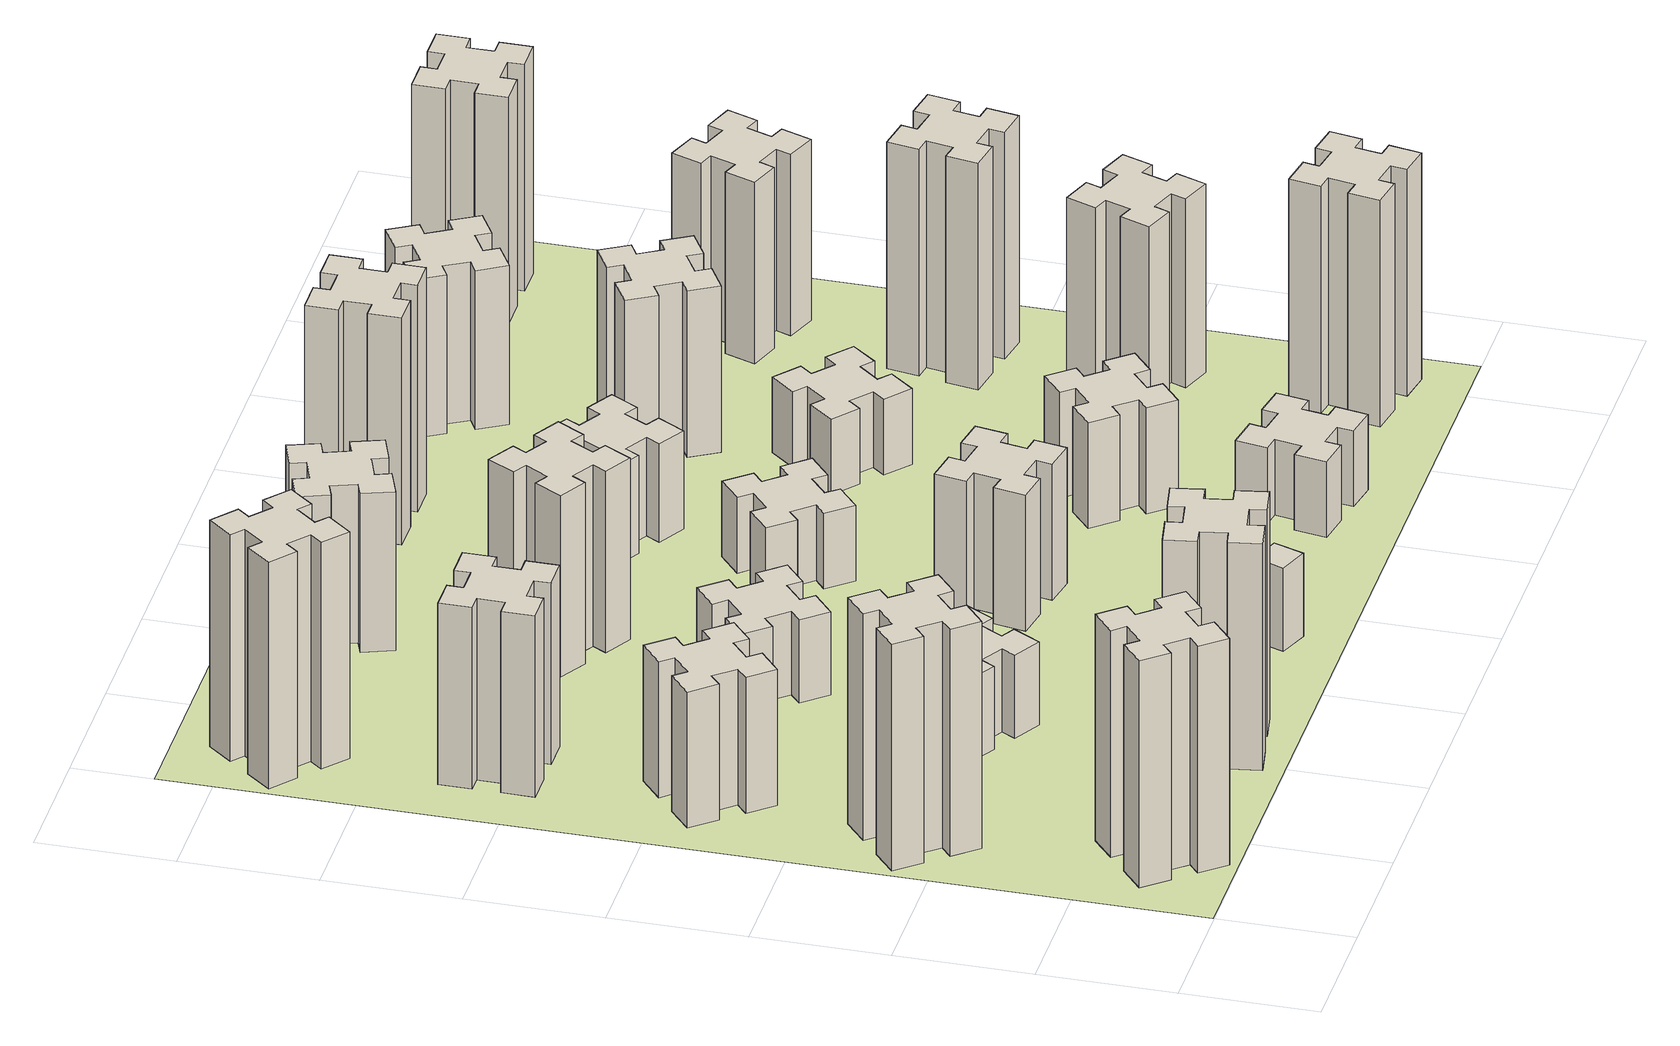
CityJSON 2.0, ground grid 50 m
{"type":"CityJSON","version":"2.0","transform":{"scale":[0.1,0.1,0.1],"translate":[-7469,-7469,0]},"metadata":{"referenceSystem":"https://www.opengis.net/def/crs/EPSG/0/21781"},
"CityObjects":{
"building1":{"type":"Building","attributes":{"class":"1000","function":"1000","usage":"1000","yearOfConstruction":2016,"roofType":"1000","measuredHeight":90,"storeysAboveGround":30,"storeysBelowGround":0},"geometry":[{"type":"Solid","lod":"1","boundaries":[[[[0,1,2,3,4,5,6,7,8,9,10,11,12,13,14,15,16,17,18,19]],[[17,16,20,21]],[[16,15,22,20]],[[15,14,23,22]],[[14,13,24,23]],[[13,12,25,24]],[[12,11,26,25]],[[11,10,27,26]],[[10,9,28,27]],[[9,8,29,28]],[[8,7,30,29]],[[7,6,31,30]],[[6,5,32,31]],[[5,4,33,32]],[[4,3,34,33]],[[3,2,35,34]],[[2,1,36,35]],[[1,0,37,36]],[[0,19,38,37]],[[19,18,39,38]],[[18,17,21,39]],[[24,25,26,27,28,29,30,31,32,33,34,35,36,37,38,39,21,20,22,23]]]]}]},
"building2":{"type":"Building","attributes":{"class":"1000","function":"1000","usage":"1000","yearOfConstruction":2016,"roofType":"1000","measuredHeight":90,"storeysAboveGround":30,"storeysBelowGround":0},"geometry":[{"type":"Solid","lod":"1","boundaries":[[[[40,41,42,43,44,45,46,47,48,49,50,51,52,53,54,55,56,57,58,59]],[[57,56,60,61]],[[56,55,62,60]],[[55,54,63,62]],[[54,53,64,63]],[[53,52,65,64]],[[52,51,66,65]],[[51,50,67,66]],[[50,49,68,67]],[[49,48,69,68]],[[48,47,70,69]],[[47,46,71,70]],[[46,45,72,71]],[[45,44,73,72]],[[44,43,74,73]],[[43,42,75,74]],[[42,41,76,75]],[[41,40,77,76]],[[40,59,78,77]],[[59,58,79,78]],[[58,57,61,79]],[[64,65,66,67,68,69,70,71,72,73,74,75,76,77,78,79,61,60,62,63]]]]}]},
"building3":{"type":"Building","attributes":{"class":"1000","function":"1000","usage":"1000","yearOfConstruction":2016,"roofType":"1000","measuredHeight":54,"storeysAboveGround":30,"storeysBelowGround":0},"geometry":[{"type":"Solid","lod":"1","boundaries":[[[[80,81,82,83,84,85,86,87,88,89,90,91,92,93,94,95,96,97,98,99]],[[97,96,100,101]],[[96,95,102,100]],[[95,94,103,102]],[[94,93,104,103]],[[93,92,105,104]],[[92,91,106,105]],[[91,90,107,106]],[[90,89,108,107]],[[89,88,109,108]],[[88,87,110,109]],[[87,86,111,110]],[[86,85,112,111]],[[85,84,113,112]],[[84,83,114,113]],[[83,82,115,114]],[[82,81,116,115]],[[81,80,117,116]],[[80,99,118,117]],[[99,98,119,118]],[[98,97,101,119]],[[104,105,106,107,108,109,110,111,112,113,114,115,116,117,118,119,101,100,102,103]]]]}]},
"building4":{"type":"Building","attributes":{"class":"1000","function":"1000","usage":"1000","yearOfConstruction":2016,"roofType":"1000","measuredHeight":72,"storeysAboveGround":30,"storeysBelowGround":0},"geometry":[{"type":"Solid","lod":"1","boundaries":[[[[120,121,122,123,124,125,126,127,128,129,130,131,132,133,134,135,136,137,138,139]],[[137,136,140,141]],[[136,135,142,140]],[[135,134,143,142]],[[134,133,144,143]],[[133,132,145,144]],[[132,131,146,145]],[[131,130,147,146]],[[130,129,148,147]],[[129,128,149,148]],[[128,127,150,149]],[[127,126,151,150]],[[126,125,152,151]],[[125,124,153,152]],[[124,123,154,153]],[[123,122,155,154]],[[122,121,156,155]],[[121,120,157,156]],[[120,139,158,157]],[[139,138,159,158]],[[138,137,141,159]],[[144,145,146,147,148,149,150,151,152,153,154,155,156,157,158,159,141,140,142,143]]]]}]},
"building5":{"type":"Building","attributes":{"class":"1000","function":"1000","usage":"1000","yearOfConstruction":2016,"roofType":"1000","measuredHeight":90,"storeysAboveGround":30,"storeysBelowGround":0},"geometry":[{"type":"Solid","lod":"1","boundaries":[[[[160,161,162,163,164,165,166,167,168,169,170,171,172,173,174,175,176,177,178,179]],[[177,176,180,181]],[[176,175,182,180]],[[175,174,183,182]],[[174,173,184,183]],[[173,172,185,184]],[[172,171,186,185]],[[171,170,187,186]],[[170,169,188,187]],[[169,168,189,188]],[[168,167,190,189]],[[167,166,191,190]],[[166,165,192,191]],[[165,164,193,192]],[[164,163,194,193]],[[163,162,195,194]],[[162,161,196,195]],[[161,160,197,196]],[[160,179,198,197]],[[179,178,199,198]],[[178,177,181,199]],[[184,185,186,187,188,189,190,191,192,193,194,195,196,197,198,199,181,180,182,183]]]]}]},
"building6":{"type":"Building","attributes":{"class":"1000","function":"1000","usage":"1000","yearOfConstruction":2016,"roofType":"1000","measuredHeight":90,"storeysAboveGround":30,"storeysBelowGround":0},"geometry":[{"type":"Solid","lod":"1","boundaries":[[[[200,201,202,203,204,205,206,207,208,209,210,211,212,213,214,215,216,217,218,219]],[[217,216,220,221]],[[216,215,222,220]],[[215,214,223,222]],[[214,213,224,223]],[[213,212,225,224]],[[212,211,226,225]],[[211,210,227,226]],[[210,209,228,227]],[[209,208,229,228]],[[208,207,230,229]],[[207,206,231,230]],[[206,205,232,231]],[[205,204,233,232]],[[204,203,234,233]],[[203,202,235,234]],[[202,201,236,235]],[[201,200,237,236]],[[200,219,238,237]],[[219,218,239,238]],[[218,217,221,239]],[[224,225,226,227,228,229,230,231,232,233,234,235,236,237,238,239,221,220,222,223]]]]}]},
"building7":{"type":"Building","attributes":{"class":"1000","function":"1000","usage":"1000","yearOfConstruction":2016,"roofType":"1000","measuredHeight":33,"storeysAboveGround":30,"storeysBelowGround":0},"geometry":[{"type":"Solid","lod":"1","boundaries":[[[[240,241,242,243,244,245,246,247,248,249,250,251,252,253,254,255,256,257,258,259]],[[257,256,260,261]],[[256,255,262,260]],[[255,254,263,262]],[[254,253,264,263]],[[253,252,265,264]],[[252,251,266,265]],[[251,250,267,266]],[[250,249,268,267]],[[249,248,269,268]],[[248,247,270,269]],[[247,246,271,270]],[[246,245,272,271]],[[245,244,273,272]],[[244,243,274,273]],[[243,242,275,274]],[[242,241,276,275]],[[241,240,277,276]],[[240,259,278,277]],[[259,258,279,278]],[[258,257,261,279]],[[264,265,266,267,268,269,270,271,272,273,274,275,276,277,278,279,261,260,262,263]]]]}]},
"building8":{"type":"Building","attributes":{"class":"1000","function":"1000","usage":"1000","yearOfConstruction":2016,"roofType":"1000","measuredHeight":33,"storeysAboveGround":30,"storeysBelowGround":0},"geometry":[{"type":"Solid","lod":"1","boundaries":[[[[280,281,282,283,284,285,286,287,288,289,290,291,292,293,294,295,296,297,298,299]],[[297,296,300,301]],[[296,295,302,300]],[[295,294,303,302]],[[294,293,304,303]],[[293,292,305,304]],[[292,291,306,305]],[[291,290,307,306]],[[290,289,308,307]],[[289,288,309,308]],[[288,287,310,309]],[[287,286,311,310]],[[286,285,312,311]],[[285,284,313,312]],[[284,283,314,313]],[[283,282,315,314]],[[282,281,316,315]],[[281,280,317,316]],[[280,299,318,317]],[[299,298,319,318]],[[298,297,301,319]],[[304,305,306,307,308,309,310,311,312,313,314,315,316,317,318,319,301,300,302,303]]]]}]},
"building9":{"type":"Building","attributes":{"class":"1000","function":"1000","usage":"1000","yearOfConstruction":2016,"roofType":"1000","measuredHeight":33,"storeysAboveGround":30,"storeysBelowGround":0},"geometry":[{"type":"Solid","lod":"1","boundaries":[[[[320,321,322,323,324,325,326,327,328,329,330,331,332,333,334,335,336,337,338,339]],[[337,336,340,341]],[[336,335,342,340]],[[335,334,343,342]],[[334,333,344,343]],[[333,332,345,344]],[[332,331,346,345]],[[331,330,347,346]],[[330,329,348,347]],[[329,328,349,348]],[[328,327,350,349]],[[327,326,351,350]],[[326,325,352,351]],[[325,324,353,352]],[[324,323,354,353]],[[323,322,355,354]],[[322,321,356,355]],[[321,320,357,356]],[[320,339,358,357]],[[339,338,359,358]],[[338,337,341,359]],[[344,345,346,347,348,349,350,351,352,353,354,355,356,357,358,359,341,340,342,343]]]]}]},
"building10":{"type":"Building","attributes":{"class":"1000","function":"1000","usage":"1000","yearOfConstruction":2016,"roofType":"1000","measuredHeight":72,"storeysAboveGround":30,"storeysBelowGround":0},"geometry":[{"type":"Solid","lod":"1","boundaries":[[[[360,361,362,363,364,365,366,367,368,369,370,371,372,373,374,375,376,377,378,379]],[[377,376,380,381]],[[376,375,382,380]],[[375,374,383,382]],[[374,373,384,383]],[[373,372,385,384]],[[372,371,386,385]],[[371,370,387,386]],[[370,369,388,387]],[[369,368,389,388]],[[368,367,390,389]],[[367,366,391,390]],[[366,365,392,391]],[[365,364,393,392]],[[364,363,394,393]],[[363,362,395,394]],[[362,361,396,395]],[[361,360,397,396]],[[360,379,398,397]],[[379,378,399,398]],[[378,377,381,399]],[[384,385,386,387,388,389,390,391,392,393,394,395,396,397,398,399,381,380,382,383]]]]}]},
"building11":{"type":"Building","attributes":{"class":"1000","function":"1000","usage":"1000","yearOfConstruction":2016,"roofType":"1000","measuredHeight":63,"storeysAboveGround":30,"storeysBelowGround":0},"geometry":[{"type":"Solid","lod":"1","boundaries":[[[[400,401,402,403,404,405,406,407,408,409,410,411,412,413,414,415,416,417,418,419]],[[417,416,420,421]],[[416,415,422,420]],[[415,414,423,422]],[[414,413,424,423]],[[413,412,425,424]],[[412,411,426,425]],[[411,410,427,426]],[[410,409,428,427]],[[409,408,429,428]],[[408,407,430,429]],[[407,406,431,430]],[[406,405,432,431]],[[405,404,433,432]],[[404,403,434,433]],[[403,402,435,434]],[[402,401,436,435]],[[401,400,437,436]],[[400,419,438,437]],[[419,418,439,438]],[[418,417,421,439]],[[424,425,426,427,428,429,430,431,432,433,434,435,436,437,438,439,421,420,422,423]]]]}]},
"building12":{"type":"Building","attributes":{"class":"1000","function":"1000","usage":"1000","yearOfConstruction":2016,"roofType":"1000","measuredHeight":54,"storeysAboveGround":30,"storeysBelowGround":0},"geometry":[{"type":"Solid","lod":"1","boundaries":[[[[440,441,442,443,444,445,446,447,448,449,450,451,452,453,454,455,456,457,458,459]],[[457,456,460,461]],[[456,455,462,460]],[[455,454,463,462]],[[454,453,464,463]],[[453,452,465,464]],[[452,451,466,465]],[[451,450,467,466]],[[450,449,468,467]],[[449,448,469,468]],[[448,447,470,469]],[[447,446,471,470]],[[446,445,472,471]],[[445,444,473,472]],[[444,443,474,473]],[[443,442,475,474]],[[442,441,476,475]],[[441,440,477,476]],[[440,459,478,477]],[[459,458,479,478]],[[458,457,461,479]],[[464,465,466,467,468,469,470,471,472,473,474,475,476,477,478,479,461,460,462,463]]]]}]},
"building13":{"type":"Building","attributes":{"class":"1000","function":"1000","usage":"1000","yearOfConstruction":2016,"roofType":"1000","measuredHeight":30,"storeysAboveGround":30,"storeysBelowGround":0},"geometry":[{"type":"Solid","lod":"1","boundaries":[[[[480,481,482,483,484,485,486,487,488,489,490,491,492,493,494,495,496,497,498,499]],[[497,496,500,501]],[[496,495,502,500]],[[495,494,503,502]],[[494,493,504,503]],[[493,492,505,504]],[[492,491,506,505]],[[491,490,507,506]],[[490,489,508,507]],[[489,488,509,508]],[[488,487,510,509]],[[487,486,511,510]],[[486,485,512,511]],[[485,484,513,512]],[[484,483,514,513]],[[483,482,515,514]],[[482,481,516,515]],[[481,480,517,516]],[[480,499,518,517]],[[499,498,519,518]],[[498,497,501,519]],[[504,505,506,507,508,509,510,511,512,513,514,515,516,517,518,519,501,500,502,503]]]]}]},
"building14":{"type":"Building","attributes":{"class":"1000","function":"1000","usage":"1000","yearOfConstruction":2016,"roofType":"1000","measuredHeight":39,"storeysAboveGround":30,"storeysBelowGround":0},"geometry":[{"type":"Solid","lod":"1","boundaries":[[[[520,521,522,523,524,525,526,527,528,529,530,531,532,533,534,535,536,537,538,539]],[[537,536,540,541]],[[536,535,542,540]],[[535,534,543,542]],[[534,533,544,543]],[[533,532,545,544]],[[532,531,546,545]],[[531,530,547,546]],[[530,529,548,547]],[[529,528,549,548]],[[528,527,550,549]],[[527,526,551,550]],[[526,525,552,551]],[[525,524,553,552]],[[524,523,554,553]],[[523,522,555,554]],[[522,521,556,555]],[[521,520,557,556]],[[520,539,558,557]],[[539,538,559,558]],[[538,537,541,559]],[[544,545,546,547,548,549,550,551,552,553,554,555,556,557,558,559,541,540,542,543]]]]}]},
"building15":{"type":"Building","attributes":{"class":"1000","function":"1000","usage":"1000","yearOfConstruction":2016,"roofType":"1000","measuredHeight":30,"storeysAboveGround":30,"storeysBelowGround":0},"geometry":[{"type":"Solid","lod":"1","boundaries":[[[[560,561,562,563,564,565,566,567,568,569,570,571,572,573,574,575,576,577,578,579]],[[577,576,580,581]],[[576,575,582,580]],[[575,574,583,582]],[[574,573,584,583]],[[573,572,585,584]],[[572,571,586,585]],[[571,570,587,586]],[[570,569,588,587]],[[569,568,589,588]],[[568,567,590,589]],[[567,566,591,590]],[[566,565,592,591]],[[565,564,593,592]],[[564,563,594,593]],[[563,562,595,594]],[[562,561,596,595]],[[561,560,597,596]],[[560,579,598,597]],[[579,578,599,598]],[[578,577,581,599]],[[584,585,586,587,588,589,590,591,592,593,594,595,596,597,598,599,581,580,582,583]]]]}]},
"building16":{"type":"Building","attributes":{"class":"1000","function":"1000","usage":"1000","yearOfConstruction":2016,"roofType":"1000","measuredHeight":90,"storeysAboveGround":30,"storeysBelowGround":0},"geometry":[{"type":"Solid","lod":"1","boundaries":[[[[600,601,602,603,604,605,606,607,608,609,610,611,612,613,614,615,616,617,618,619]],[[617,616,620,621]],[[616,615,622,620]],[[615,614,623,622]],[[614,613,624,623]],[[613,612,625,624]],[[612,611,626,625]],[[611,610,627,626]],[[610,609,628,627]],[[609,608,629,628]],[[608,607,630,629]],[[607,606,631,630]],[[606,605,632,631]],[[605,604,633,632]],[[604,603,634,633]],[[603,602,635,634]],[[602,601,636,635]],[[601,600,637,636]],[[600,619,638,637]],[[619,618,639,638]],[[618,617,621,639]],[[624,625,626,627,628,629,630,631,632,633,634,635,636,637,638,639,621,620,622,623]]]]}]},
"building17":{"type":"Building","attributes":{"class":"1000","function":"1000","usage":"1000","yearOfConstruction":2016,"roofType":"1000","measuredHeight":42,"storeysAboveGround":30,"storeysBelowGround":0},"geometry":[{"type":"Solid","lod":"1","boundaries":[[[[640,641,642,643,644,645,646,647,648,649,650,651,652,653,654,655,656,657,658,659]],[[657,656,660,661]],[[656,655,662,660]],[[655,654,663,662]],[[654,653,664,663]],[[653,652,665,664]],[[652,651,666,665]],[[651,650,667,666]],[[650,649,668,667]],[[649,648,669,668]],[[648,647,670,669]],[[647,646,671,670]],[[646,645,672,671]],[[645,644,673,672]],[[644,643,674,673]],[[643,642,675,674]],[[642,641,676,675]],[[641,640,677,676]],[[640,659,678,677]],[[659,658,679,678]],[[658,657,661,679]],[[664,665,666,667,668,669,670,671,672,673,674,675,676,677,678,679,661,660,662,663]]]]}]},
"building18":{"type":"Building","attributes":{"class":"1000","function":"1000","usage":"1000","yearOfConstruction":2016,"roofType":"1000","measuredHeight":30,"storeysAboveGround":30,"storeysBelowGround":0},"geometry":[{"type":"Solid","lod":"1","boundaries":[[[[680,681,682,683,684,685,686,687,688,689,690,691,692,693,694,695,696,697,698,699]],[[697,696,700,701]],[[696,695,702,700]],[[695,694,703,702]],[[694,693,704,703]],[[693,692,705,704]],[[692,691,706,705]],[[691,690,707,706]],[[690,689,708,707]],[[689,688,709,708]],[[688,687,710,709]],[[687,686,711,710]],[[686,685,712,711]],[[685,684,713,712]],[[684,683,714,713]],[[683,682,715,714]],[[682,681,716,715]],[[681,680,717,716]],[[680,699,718,717]],[[699,698,719,718]],[[698,697,701,719]],[[704,705,706,707,708,709,710,711,712,713,714,715,716,717,718,719,701,700,702,703]]]]}]},
"building19":{"type":"Building","attributes":{"class":"1000","function":"1000","usage":"1000","yearOfConstruction":2016,"roofType":"1000","measuredHeight":66,"storeysAboveGround":30,"storeysBelowGround":0},"geometry":[{"type":"Solid","lod":"1","boundaries":[[[[720,721,722,723,724,725,726,727,728,729,730,731,732,733,734,735,736,737,738,739]],[[737,736,740,741]],[[736,735,742,740]],[[735,734,743,742]],[[734,733,744,743]],[[733,732,745,744]],[[732,731,746,745]],[[731,730,747,746]],[[730,729,748,747]],[[729,728,749,748]],[[728,727,750,749]],[[727,726,751,750]],[[726,725,752,751]],[[725,724,753,752]],[[724,723,754,753]],[[723,722,755,754]],[[722,721,756,755]],[[721,720,757,756]],[[720,739,758,757]],[[739,738,759,758]],[[738,737,741,759]],[[744,745,746,747,748,749,750,751,752,753,754,755,756,757,758,759,741,740,742,743]]]]}]},
"building20":{"type":"Building","attributes":{"class":"1000","function":"1000","usage":"1000","yearOfConstruction":2016,"roofType":"1000","measuredHeight":90,"storeysAboveGround":30,"storeysBelowGround":0},"geometry":[{"type":"Solid","lod":"1","boundaries":[[[[760,761,762,763,764,765,766,767,768,769,770,771,772,773,774,775,776,777,778,779]],[[777,776,780,781]],[[776,775,782,780]],[[775,774,783,782]],[[774,773,784,783]],[[773,772,785,784]],[[772,771,786,785]],[[771,770,787,786]],[[770,769,788,787]],[[769,768,789,788]],[[768,767,790,789]],[[767,766,791,790]],[[766,765,792,791]],[[765,764,793,792]],[[764,763,794,793]],[[763,762,795,794]],[[762,761,796,795]],[[761,760,797,796]],[[760,779,798,797]],[[779,778,799,798]],[[778,777,781,799]],[[784,785,786,787,788,789,790,791,792,793,794,795,796,797,798,799,781,780,782,783]]]]}]},
"building21":{"type":"Building","attributes":{"class":"1000","function":"1000","usage":"1000","yearOfConstruction":2016,"roofType":"1000","measuredHeight":63,"storeysAboveGround":30,"storeysBelowGround":0},"geometry":[{"type":"Solid","lod":"1","boundaries":[[[[800,801,802,803,804,805,806,807,808,809,810,811,812,813,814,815,816,817,818,819]],[[817,816,820,821]],[[816,815,822,820]],[[815,814,823,822]],[[814,813,824,823]],[[813,812,825,824]],[[812,811,826,825]],[[811,810,827,826]],[[810,809,828,827]],[[809,808,829,828]],[[808,807,830,829]],[[807,806,831,830]],[[806,805,832,831]],[[805,804,833,832]],[[804,803,834,833]],[[803,802,835,834]],[[802,801,836,835]],[[801,800,837,836]],[[800,819,838,837]],[[819,818,839,838]],[[818,817,821,839]],[[824,825,826,827,828,829,830,831,832,833,834,835,836,837,838,839,821,820,822,823]]]]}]},
"building22":{"type":"Building","attributes":{"class":"1000","function":"1000","usage":"1000","yearOfConstruction":2016,"roofType":"1000","measuredHeight":75,"storeysAboveGround":30,"storeysBelowGround":0},"geometry":[{"type":"Solid","lod":"1","boundaries":[[[[840,841,842,843,844,845,846,847,848,849,850,851,852,853,854,855,856,857,858,859]],[[857,856,860,861]],[[856,855,862,860]],[[855,854,863,862]],[[854,853,864,863]],[[853,852,865,864]],[[852,851,866,865]],[[851,850,867,866]],[[850,849,868,867]],[[849,848,869,868]],[[848,847,870,869]],[[847,846,871,870]],[[846,845,872,871]],[[845,844,873,872]],[[844,843,874,873]],[[843,842,875,874]],[[842,841,876,875]],[[841,840,877,876]],[[840,859,878,877]],[[859,858,879,878]],[[858,857,861,879]],[[864,865,866,867,868,869,870,871,872,873,874,875,876,877,878,879,861,860,862,863]]]]}]},
"building23":{"type":"Building","attributes":{"class":"1000","function":"1000","usage":"1000","yearOfConstruction":2016,"roofType":"1000","measuredHeight":90,"storeysAboveGround":30,"storeysBelowGround":0},"geometry":[{"type":"Solid","lod":"1","boundaries":[[[[880,881,882,883,884,885,886,887,888,889,890,891,892,893,894,895,896,897,898,899]],[[897,896,900,901]],[[896,895,902,900]],[[895,894,903,902]],[[894,893,904,903]],[[893,892,905,904]],[[892,891,906,905]],[[891,890,907,906]],[[890,889,908,907]],[[889,888,909,908]],[[888,887,910,909]],[[887,886,911,910]],[[886,885,912,911]],[[885,884,913,912]],[[884,883,914,913]],[[883,882,915,914]],[[882,881,916,915]],[[881,880,917,916]],[[880,899,918,917]],[[899,898,919,918]],[[898,897,901,919]],[[904,905,906,907,908,909,910,911,912,913,914,915,916,917,918,919,901,900,902,903]]]]}]},
"building24":{"type":"Building","attributes":{"class":"1000","function":"1000","usage":"1000","yearOfConstruction":2016,"roofType":"1000","measuredHeight":72,"storeysAboveGround":30,"storeysBelowGround":0},"geometry":[{"type":"Solid","lod":"1","boundaries":[[[[920,921,922,923,924,925,926,927,928,929,930,931,932,933,934,935,936,937,938,939]],[[937,936,940,941]],[[936,935,942,940]],[[935,934,943,942]],[[934,933,944,943]],[[933,932,945,944]],[[932,931,946,945]],[[931,930,947,946]],[[930,929,948,947]],[[929,928,949,948]],[[928,927,950,949]],[[927,926,951,950]],[[926,925,952,951]],[[925,924,953,952]],[[924,923,954,953]],[[923,922,955,954]],[[922,921,956,955]],[[921,920,957,956]],[[920,939,958,957]],[[939,938,959,958]],[[938,937,941,959]],[[944,945,946,947,948,949,950,951,952,953,954,955,956,957,958,959,941,940,942,943]]]]}]},
"building25":{"type":"Building","attributes":{"class":"1000","function":"1000","usage":"1000","yearOfConstruction":2016,"roofType":"1000","measuredHeight":90,"storeysAboveGround":30,"storeysBelowGround":0},"geometry":[{"type":"Solid","lod":"1","boundaries":[[[[960,961,962,963,964,965,966,967,968,969,970,971,972,973,974,975,976,977,978,979]],[[977,976,980,981]],[[976,975,982,980]],[[975,974,983,982]],[[974,973,984,983]],[[973,972,985,984]],[[972,971,986,985]],[[971,970,987,986]],[[970,969,988,987]],[[969,968,989,988]],[[968,967,990,989]],[[967,966,991,990]],[[966,965,992,991]],[[965,964,993,992]],[[964,963,994,993]],[[963,962,995,994]],[[962,961,996,995]],[[961,960,997,996]],[[960,979,998,997]],[[979,978,999,998]],[[978,977,981,999]],[[984,985,986,987,988,989,990,991,992,993,994,995,996,997,998,999,981,980,982,983]]]]}]},
"landuse1":{"type":"LandUse","attributes":{"name":"plot1","function":"1010"},"geometry":[{"type":"MultiSurface","lod":"1","boundaries":[[[1000,1001,1002,1003]]]}]}
},
"vertices":[
[492,308,0],[427,384,0],[473,423,0],[396,515,0],[304,438,0],[343,392,0],[266,327,0],[228,373,0],[136,296,0],[213,204,0],[259,243,0],[323,166,0],[277,128,0],[354,36,0],[446,113,0],[408,159,0],[484,223,0],[523,177,0],[615,254,0],[538,346,0],[484,223,900],[523,177,900],[408,159,900],[446,113,900],[354,36,900],[277,128,900],[323,166,900],[259,243,900],[213,204,900],[136,296,900],[228,373,900],[266,327,900],[343,392,900],[304,438,900],[396,515,900],[473,423,900],[427,384,900],[492,308,900],[538,346,900],[615,254,900],
[392,1148,0],[327,1224,0],[373,1263,0],[296,1355,0],[204,1278,0],[243,1232,0],[166,1167,0],[128,1213,0],[36,1136,0],[113,1044,0],[159,1083,0],[223,1006,0],[177,968,0],[254,876,0],[346,953,0],[308,999,0],[384,1063,0],[423,1017,0],[515,1094,0],[438,1186,0],[384,1063,900],[423,1017,900],[308,999,900],[346,953,900],[254,876,900],[177,968,900],[223,1006,900],[159,1083,900],[113,1044,900],[36,1136,900],[128,1213,900],[166,1167,900],[243,1232,900],[204,1278,900],[296,1355,900],[373,1263,900],[327,1224,900],[392,1148,900],[438,1186,900],[515,1094,900],
[408,1739,0],[484,1803,0],[523,1757,0],[615,1834,0],[538,1926,0],[492,1888,0],[427,1964,0],[473,2003,0],[396,2095,0],[304,2018,0],[343,1972,0],[266,1907,0],[228,1953,0],[136,1876,0],[213,1784,0],[259,1823,0],[323,1746,0],[277,1708,0],[354,1616,0],[446,1693,0],[323,1746,540],[277,1708,540],[259,1823,540],[213,1784,540],[136,1876,540],[228,1953,540],[266,1907,540],[343,1972,540],[304,2018,540],[396,2095,540],[473,2003,540],[427,1964,540],[492,1888,540],[538,1926,540],[615,1834,540],[523,1757,540],[484,1803,540],[408,1739,540],[446,1693,540],[354,1616,540],
[485,2545,0],[485,2645,0],[545,2645,0],[545,2765,0],[425,2765,0],[425,2705,0],[325,2705,0],[325,2765,0],[205,2765,0],[205,2645,0],[265,2645,0],[265,2545,0],[205,2545,0],[205,2425,0],[325,2425,0],[325,2485,0],[425,2485,0],[425,2425,0],[545,2425,0],[545,2545,0],[425,2485,720],[425,2425,720],[325,2485,720],[325,2425,720],[205,2425,720],[205,2545,720],[265,2545,720],[265,2645,720],[205,2645,720],[205,2765,720],[325,2765,720],[325,2705,720],[425,2705,720],[425,2765,720],[545,2765,720],[545,2645,720],[485,2645,720],[485,2545,720],[545,2545,720],[545,2425,720],
[1085,158,0],[1184,176,0],[1194,117,0],[1312,137,0],[1291,256,0],[1232,245,0],[1215,344,0],[1274,354,0],[1253,472,0],[1135,451,0],[1145,392,0],[1047,375,0],[1037,434,0],[918,413,0],[939,295,0],[998,305,0],[1016,207,0],[957,197,0],[977,78,0],[1096,99,0],[1016,207,900],[957,197,900],[998,305,900],[939,295,900],[918,413,900],[1037,434,900],[1047,375,900],[1145,392,900],[1135,451,900],[1253,472,900],[1274,354,900],[1215,344,900],[1232,245,900],[1291,256,900],[1312,137,900],[1194,117,900],[1184,176,900],[1085,158,900],[1096,99,900],[977,78,900],
[384,3387,0],[308,3452,0],[346,3498,0],[254,3575,0],[177,3483,0],[223,3444,0],[159,3368,0],[113,3406,0],[36,3314,0],[128,3237,0],[166,3283,0],[243,3219,0],[204,3173,0],[296,3096,0],[373,3188,0],[327,3226,0],[392,3303,0],[438,3264,0],[515,3356,0],[423,3433,0],[392,3303,900],[438,3264,900],[327,3226,900],[373,3188,900],[296,3096,900],[204,3173,900],[243,3219,900],[166,3283,900],[128,3237,900],[36,3314,900],[113,3406,900],[159,3368,900],[223,3444,900],[177,3483,900],[254,3575,900],[346,3498,900],[308,3452,900],[384,3387,900],[423,3433,900],[515,3356,900],
[1086,1017,0],[1136,1104,0],[1188,1074,0],[1248,1178,0],[1144,1238,0],[1114,1186,0],[1027,1236,0],[1057,1288,0],[953,1348,0],[893,1244,0],[945,1214,0],[895,1127,0],[843,1157,0],[783,1053,0],[887,993,0],[917,1045,0],[1004,995,0],[974,943,0],[1078,883,0],[1138,987,0],[1004,995,330],[974,943,330],[917,1045,330],[887,993,330],[783,1053,330],[843,1157,330],[895,1127,330],[945,1214,330],[893,1244,330],[953,1348,330],[1057,1288,330],[1027,1236,330],[1114,1186,330],[1144,1238,330],[1248,1178,330],[1188,1074,330],[1136,1104,330],[1086,1017,330],[1138,987,330],[1078,883,330],
[1083,1972,0],[1006,1907,0],[968,1953,0],[876,1876,0],[953,1784,0],[999,1823,0],[1063,1746,0],[1017,1708,0],[1094,1616,0],[1186,1693,0],[1148,1739,0],[1224,1803,0],[1263,1757,0],[1355,1834,0],[1278,1926,0],[1232,1888,0],[1167,1964,0],[1213,2003,0],[1136,2095,0],[1044,2018,0],[1167,1964,330],[1213,2003,330],[1232,1888,330],[1278,1926,330],[1355,1834,330],[1263,1757,330],[1224,1803,330],[1148,1739,330],[1186,1693,330],[1094,1616,330],[1017,1708,330],[1063,1746,330],[999,1823,330],[953,1784,330],[876,1876,330],[968,1953,330],[1006,1907,330],[1083,1972,330],[1044,2018,330],[1136,2095,330],
[1669,460,0],[1635,366,0],[1579,387,0],[1537,274,0],[1650,233,0],[1671,289,0],[1765,255,0],[1744,199,0],[1857,157,0],[1898,270,0],[1842,291,0],[1876,385,0],[1932,364,0],[1973,477,0],[1860,518,0],[1840,462,0],[1746,496,0],[1767,552,0],[1654,593,0],[1613,480,0],[1746,496,330],[1767,552,330],[1840,462,330],[1860,518,330],[1973,477,330],[1932,364,330],[1876,385,330],[1842,291,330],[1898,270,330],[1857,157,330],[1744,199,330],[1765,255,330],[1671,289,330],[1650,233,330],[1537,274,330],[1579,387,330],[1635,366,330],[1669,460,330],[1613,480,330],[1654,593,330],
[1314,2666,0],[1227,2716,0],[1257,2768,0],[1153,2828,0],[1093,2724,0],[1145,2694,0],[1095,2607,0],[1043,2637,0],[983,2533,0],[1087,2473,0],[1117,2525,0],[1204,2475,0],[1174,2423,0],[1278,2363,0],[1338,2467,0],[1286,2497,0],[1336,2584,0],[1388,2554,0],[1448,2658,0],[1344,2718,0],[1336,2584,720],[1388,2554,720],[1286,2497,720],[1338,2467,720],[1278,2363,720],[1174,2423,720],[1204,2475,720],[1117,2525,720],[1087,2473,720],[983,2533,720],[1043,2637,720],[1095,2607,720],[1145,2694,720],[1093,2724,720],[1153,2828,720],[1257,2768,720],[1227,2716,720],[1314,2666,720],[1344,2718,720],[1448,2658,720],
[1125,3456,0],[1031,3422,0],[1010,3478,0],[897,3437,0],[939,3324,0],[995,3345,0],[1029,3251,0],[973,3230,0],[1014,3117,0],[1127,3159,0],[1106,3215,0],[1200,3249,0],[1220,3193,0],[1333,3234,0],[1292,3347,0],[1236,3326,0],[1202,3420,0],[1258,3440,0],[1217,3553,0],[1104,3512,0],[1202,3420,630],[1258,3440,630],[1236,3326,630],[1292,3347,630],[1333,3234,630],[1220,3193,630],[1200,3249,630],[1106,3215,630],[1127,3159,630],[1014,3117,630],[973,3230,630],[1029,3251,630],[995,3345,630],[939,3324,630],[897,3437,630],[1010,3478,630],[1031,3422,630],[1125,3456,630],[1104,3512,630],[1217,3553,630],
[1955,1147,0],[1972,1245,0],[2031,1235,0],[2052,1353,0],[1934,1374,0],[1924,1315,0],[1825,1332,0],[1836,1391,0],[1717,1412,0],[1697,1294,0],[1756,1284,0],[1738,1185,0],[1679,1196,0],[1658,1077,0],[1777,1057,0],[1787,1116,0],[1885,1098,0],[1875,1039,0],[1993,1018,0],[2014,1137,0],[1885,1098,540],[1875,1039,540],[1787,1116,540],[1777,1057,540],[1658,1077,540],[1679,1196,540],[1738,1185,540],[1756,1284,540],[1697,1294,540],[1717,1412,540],[1836,1391,540],[1825,1332,540],[1924,1315,540],[1934,1374,540],[2052,1353,540],[2031,1235,540],[1972,1245,540],[1955,1147,540],[2014,1137,540],[1993,1018,540],
[1972,1988,0],[1907,2064,0],[1953,2103,0],[1876,2195,0],[1784,2118,0],[1823,2072,0],[1746,2007,0],[1708,2053,0],[1616,1976,0],[1693,1884,0],[1739,1923,0],[1803,1846,0],[1757,1808,0],[1834,1716,0],[1926,1793,0],[1888,1839,0],[1964,1903,0],[2003,1857,0],[2095,1934,0],[2018,2026,0],[1964,1903,300],[2003,1857,300],[1888,1839,300],[1926,1793,300],[1834,1716,300],[1757,1808,300],[1803,1846,300],[1739,1923,300],[1693,1884,300],[1616,1976,300],[1708,2053,300],[1746,2007,300],[1823,2072,300],[1784,2118,300],[1876,2195,300],[1953,2103,300],[1907,2064,300],[1972,1988,300],[2018,2026,300],[2095,1934,300],
[2026,2497,0],[2076,2584,0],[2128,2554,0],[2188,2658,0],[2084,2718,0],[2054,2666,0],[1967,2716,0],[1997,2768,0],[1893,2828,0],[1833,2724,0],[1885,2694,0],[1835,2607,0],[1783,2637,0],[1723,2533,0],[1827,2473,0],[1857,2525,0],[1944,2475,0],[1914,2423,0],[2018,2363,0],[2078,2467,0],[1944,2475,390],[1914,2423,390],[1857,2525,390],[1827,2473,390],[1723,2533,390],[1783,2637,390],[1835,2607,390],[1885,2694,390],[1833,2724,390],[1893,2828,390],[1997,2768,390],[1967,2716,390],[2054,2666,390],[2084,2718,390],[2188,2658,390],[2128,2554,390],[2076,2584,390],[2026,2497,390],[2078,2467,390],[2018,2363,390],
[2596,444,0],[2578,345,0],[2519,356,0],[2498,237,0],[2617,217,0],[2627,276,0],[2725,258,0],[2715,199,0],[2833,178,0],[2854,297,0],[2795,307,0],[2812,405,0],[2871,395,0],[2892,513,0],[2774,534,0],[2764,475,0],[2665,492,0],[2676,551,0],[2557,572,0],[2537,454,0],[2665,492,300],[2676,551,300],[2764,475,300],[2774,534,300],[2892,513,300],[2871,395,300],[2812,405,300],[2795,307,300],[2854,297,300],[2833,178,300],[2715,199,300],[2725,258,300],[2627,276,300],[2617,217,300],[2498,237,300],[2519,356,300],[2578,345,300],[2596,444,300],[2537,454,300],[2557,572,300],
[1965,3385,0],[1965,3485,0],[2025,3485,0],[2025,3605,0],[1905,3605,0],[1905,3545,0],[1805,3545,0],[1805,3605,0],[1685,3605,0],[1685,3485,0],[1745,3485,0],[1745,3385,0],[1685,3385,0],[1685,3265,0],[1805,3265,0],[1805,3325,0],[1905,3325,0],[1905,3265,0],[2025,3265,0],[2025,3385,0],[1905,3325,900],[1905,3265,900],[1805,3325,900],[1805,3265,900],[1685,3265,900],[1685,3385,900],[1745,3385,900],[1745,3485,900],[1685,3485,900],[1685,3605,900],[1805,3605,900],[1805,3545,900],[1905,3545,900],[1905,3605,900],[2025,3605,900],[2025,3485,900],[1965,3485,900],[1965,3385,900],[2025,3385,900],[2025,3265,900],
[2563,1132,0],[2486,1067,0],[2448,1113,0],[2356,1036,0],[2433,944,0],[2479,983,0],[2543,906,0],[2497,868,0],[2574,776,0],[2666,853,0],[2628,899,0],[2704,963,0],[2743,917,0],[2835,994,0],[2758,1086,0],[2712,1048,0],[2647,1124,0],[2693,1163,0],[2616,1255,0],[2524,1178,0],[2647,1124,420],[2693,1163,420],[2712,1048,420],[2758,1086,420],[2835,994,420],[2743,917,420],[2704,963,420],[2628,899,420],[2666,853,420],[2574,776,420],[2497,868,420],[2543,906,420],[2479,983,420],[2433,944,420],[2356,1036,420],[2448,1113,420],[2486,1067,420],[2563,1132,420],[2524,1178,420],[2616,1255,420],
[2704,2007,0],[2628,2072,0],[2666,2118,0],[2574,2195,0],[2497,2103,0],[2543,2064,0],[2479,1988,0],[2433,2026,0],[2356,1934,0],[2448,1857,0],[2486,1903,0],[2563,1839,0],[2524,1793,0],[2616,1716,0],[2693,1808,0],[2647,1846,0],[2712,1923,0],[2758,1884,0],[2835,1976,0],[2743,2053,0],[2712,1923,300],[2758,1884,300],[2647,1846,300],[2693,1808,300],[2616,1716,300],[2524,1793,300],[2563,1839,300],[2486,1903,300],[2448,1857,300],[2356,1934,300],[2433,2026,300],[2479,1988,300],[2543,2064,300],[2497,2103,300],[2574,2195,300],[2666,2118,300],[2628,2072,300],[2704,2007,300],[2743,2053,300],[2835,1976,300],
[2475,2584,0],[2525,2497,0],[2473,2467,0],[2533,2363,0],[2637,2423,0],[2607,2475,0],[2694,2525,0],[2724,2473,0],[2828,2533,0],[2768,2637,0],[2716,2607,0],[2666,2694,0],[2718,2724,0],[2658,2828,0],[2554,2768,0],[2584,2716,0],[2497,2666,0],[2467,2718,0],[2363,2658,0],[2423,2554,0],[2497,2666,660],[2467,2718,660],[2584,2716,660],[2554,2768,660],[2658,2828,660],[2718,2724,660],[2666,2694,660],[2716,2607,660],[2768,2637,660],[2828,2533,660],[2724,2473,660],[2694,2525,660],[2607,2475,660],[2637,2423,660],[2533,2363,660],[2473,2467,660],[2525,2497,660],[2475,2584,660],[2423,2554,660],[2363,2658,660],
[3504,475,0],[3405,492,0],[3416,551,0],[3297,572,0],[3277,454,0],[3336,444,0],[3318,345,0],[3259,356,0],[3238,237,0],[3357,217,0],[3367,276,0],[3465,258,0],[3455,199,0],[3573,178,0],[3594,297,0],[3535,307,0],[3552,405,0],[3611,395,0],[3632,513,0],[3514,534,0],[3552,405,900],[3611,395,900],[3535,307,900],[3594,297,900],[3573,178,900],[3455,199,900],[3465,258,900],[3367,276,900],[3357,217,900],[3238,237,900],[3259,356,900],[3318,345,900],[3336,444,900],[3277,454,900],[3297,572,900],[3416,551,900],[3405,492,900],[3504,475,900],[3514,534,900],[3632,513,900],
[2716,3347,0],[2666,3434,0],[2718,3464,0],[2658,3568,0],[2554,3508,0],[2584,3456,0],[2497,3406,0],[2467,3458,0],[2363,3398,0],[2423,3294,0],[2475,3324,0],[2525,3237,0],[2473,3207,0],[2533,3103,0],[2637,3163,0],[2607,3215,0],[2694,3265,0],[2724,3213,0],[2828,3273,0],[2768,3377,0],[2694,3265,630],[2724,3213,630],[2607,3215,630],[2637,3163,630],[2533,3103,630],[2473,3207,630],[2525,3237,630],[2475,3324,630],[2423,3294,630],[2363,3398,630],[2467,3458,630],[2497,3406,630],[2584,3456,630],[2554,3508,630],[2658,3568,630],[2718,3464,630],[2666,3434,630],[2716,3347,630],[2768,3377,630],[2828,3273,630],
[3251,1029,0],[3345,995,0],[3324,939,0],[3437,897,0],[3478,1010,0],[3422,1031,0],[3456,1125,0],[3512,1104,0],[3553,1217,0],[3440,1258,0],[3420,1202,0],[3326,1236,0],[3347,1292,0],[3234,1333,0],[3193,1220,0],[3249,1200,0],[3215,1106,0],[3159,1127,0],[3117,1014,0],[3230,973,0],[3215,1106,750],[3159,1127,750],[3249,1200,750],[3193,1220,750],[3234,1333,750],[3347,1292,750],[3326,1236,750],[3420,1202,750],[3440,1258,750],[3553,1217,750],[3512,1104,750],[3456,1125,750],[3422,1031,750],[3478,1010,750],[3437,897,750],[3324,939,750],[3345,995,750],[3251,1029,750],[3230,973,750],[3117,1014,750],
[3267,1656,0],[3365,1638,0],[3355,1579,0],[3473,1558,0],[3494,1677,0],[3435,1687,0],[3452,1785,0],[3511,1775,0],[3532,1893,0],[3414,1914,0],[3404,1855,0],[3305,1872,0],[3316,1931,0],[3197,1952,0],[3177,1834,0],[3236,1824,0],[3218,1725,0],[3159,1736,0],[3138,1617,0],[3257,1597,0],[3218,1725,900],[3159,1736,900],[3236,1824,900],[3177,1834,900],[3197,1952,900],[3316,1931,900],[3305,1872,900],[3404,1855,900],[3414,1914,900],[3532,1893,900],[3511,1775,900],[3452,1785,900],[3435,1687,900],[3494,1677,900],[3473,1558,900],[3355,1579,900],[3365,1638,900],[3267,1656,900],[3257,1597,900],[3138,1617,900],
[3420,2582,0],[3326,2616,0],[3347,2672,0],[3234,2713,0],[3193,2600,0],[3249,2580,0],[3215,2486,0],[3159,2507,0],[3117,2394,0],[3230,2353,0],[3251,2409,0],[3345,2375,0],[3324,2319,0],[3437,2277,0],[3478,2390,0],[3422,2411,0],[3456,2505,0],[3512,2484,0],[3553,2597,0],[3440,2638,0],[3456,2505,720],[3512,2484,720],[3422,2411,720],[3478,2390,720],[3437,2277,720],[3324,2319,720],[3345,2375,720],[3251,2409,720],[3230,2353,720],[3117,2394,720],[3159,2507,720],[3215,2486,720],[3249,2580,720],[3193,2600,720],[3234,2713,720],[3347,2672,720],[3326,2616,720],[3420,2582,720],[3440,2638,720],[3553,2597,720],
[3285,3325,0],[3385,3325,0],[3385,3265,0],[3505,3265,0],[3505,3385,0],[3445,3385,0],[3445,3485,0],[3505,3485,0],[3505,3605,0],[3385,3605,0],[3385,3545,0],[3285,3545,0],[3285,3605,0],[3165,3605,0],[3165,3485,0],[3225,3485,0],[3225,3385,0],[3165,3385,0],[3165,3265,0],[3285,3265,0],[3225,3385,900],[3165,3385,900],[3225,3485,900],[3165,3485,900],[3165,3605,900],[3285,3605,900],[3285,3545,900],[3385,3545,900],[3385,3605,900],[3505,3605,900],[3505,3485,900],[3445,3485,900],[3445,3385,900],[3505,3385,900],[3505,3265,900],[3385,3265,900],[3385,3325,900],[3285,3325,900],[3285,3265,900],[3165,3265,900],
[5,3705,0],[3705,3705,0],[3705,5,0],[5,5,0]
]}
